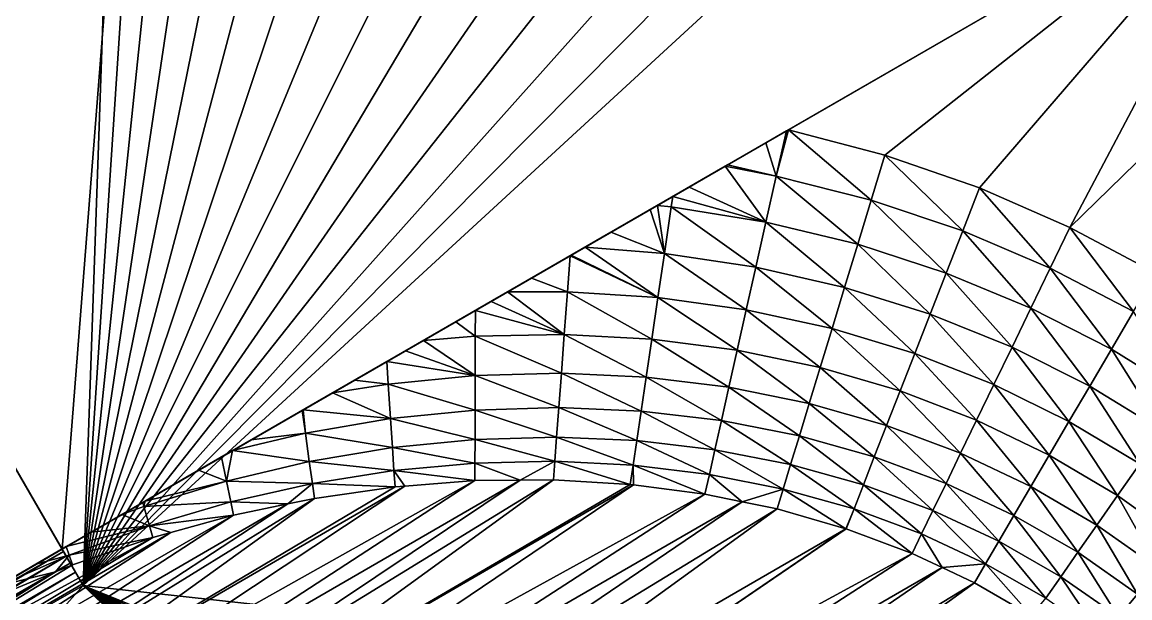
# Model space of a CAD drawing. Header units: metres. Extents: x -44.6 to 35.4, y -44.1 to 26.9.
# Drawn here: x -17.64 to -9.36, y -30.71 to -26.41 of the extents above; entities that cross this region are included whole.
import ezdxf

# ---------------------------------------------------------------- set-up
doc = ezdxf.new("R2010")
doc.units = ezdxf.units.M

msp = doc.modelspace()

# ---------------------------------------------------------------- linework, layer by layer
for points in [[(-32.494915, -4.090965, 91.214554), (-17.179567, -30.617912, 91.214554), (-17.237789, -30.517071, 92.023247)], [(-32.436691, -4.191808, 92.023247), (-32.494915, -4.090965, 91.214554), (-17.237789, -30.517071, 92.023247)], [(-17.179567, -30.617912, 91.214554), (-32.494915, -4.090965, 91.214554), (-16.529085, -11.959314, 91.214554)], [(-32.436691, -4.191808, 92.023247), (-17.237789, -30.517071, 92.023247), (-17.276957, -30.449232, 92.722313)], [(-32.397526, -4.259646, 92.722321), (-32.436691, -4.191808, 92.023247), (-17.276957, -30.449232, 92.722313)], [(-32.337242, -4.364059, 93.214554), (-32.397526, -4.259646, 92.722321), (-17.276957, -30.449232, 92.722313)], [(-15.902775, -12.029388, 93.214554), (-32.337242, -4.364059, 93.214554), (-17.337238, -30.344818, 93.214554)], [(-17.276957, -30.449232, 92.722313), (-17.337238, -30.344818, 93.214554), (-32.337242, -4.364059, 93.214554)], [(-16.529085, -11.959314, 91.214554), (-16.010849, -12.856924, 91.214554), (-17.179567, -30.617912, 91.214554)], [(-17.337238, -30.344818, 93.214554), (-8.330575, -25.144817, 93.214554), (-15.902775, -12.029388, 93.214554)], [(-17.179567, -30.617912, 91.214554), (-16.010849, -12.856924, 91.214554), (-15.425277, -13.712131, 91.214554)], [(-15.425277, -13.712131, 91.214554), (-14.77582, -14.519892, 91.214554), (-17.179567, -30.617912, 91.214554)], [(-17.179567, -30.617912, 91.214554), (-14.77582, -14.519892, 91.214554), (-14.066307, -15.275446, 91.214554)], [(-14.066307, -15.275446, 91.214554), (-13.30092, -15.97434, 91.214554), (-17.179567, -30.617912, 91.214554)], [(-13.30092, -15.97434, 91.214554), (-12.484169, -16.612455, 91.214554), (-17.179567, -30.617912, 91.214554)], [(-17.179567, -30.617912, 91.214554), (-12.484169, -16.612455, 91.214554), (-11.620871, -17.186029, 91.214554)], [(-11.620871, -17.186029, 91.214554), (-10.716112, -17.691683, 91.214554), (-17.179567, -30.617912, 91.214554)], [(-17.179567, -30.617912, 91.214554), (-10.716112, -17.691683, 91.214554), (-9.775228, -18.126432, 91.214554)], [(-9.775228, -18.126432, 91.214554), (-8.803761, -18.487717, 91.214554), (-17.179567, -30.617912, 91.214554)], [(-17.179567, -30.617912, 91.214554), (-8.803761, -18.487717, 91.214554), (-7.807442, -18.773407, 91.214554)], [(-7.807442, -18.773407, 91.214554), (-6.792141, -18.981817, 91.214554), (-17.179567, -30.617912, 91.214554)], [(-17.179567, -30.617912, 91.214554), (-6.792141, -18.981817, 91.214554), (-5.763843, -19.111721, 91.214554)], [(-17.179567, -30.617912, 91.214554), (-5.763843, -19.111721, 91.214554), (-4.72861, -19.162354, 91.214554)], [(-4.72861, -19.162354, 91.214554), (10.037395, -33.610336, 91.214554), (-17.179567, -30.617912, 91.214554)], [(-12.077739, -27.308245, 95.217422), (-8.330575, -25.144817, 93.214554), (-17.337238, -30.344818, 93.214554)], [(-8.330575, -25.144817, 93.214554), (-12.077739, -27.308245, 95.217422), (-11.925314, -27.220242, 95.214828)], [(-11.925314, -27.220242, 95.214828), (-11.909036, -27.210844, 95.214554), (-8.330575, -25.144817, 93.214554)], [(-11.909036, -27.210844, 95.214554), (-8.330575, -25.144817, 95.214554), (-8.330575, -25.144817, 93.214554)], [(-8.330575, -25.144817, 95.214554), (-11.909036, -27.210844, 95.214554), (-11.189049, -27.40132, 95.214554)], [(-11.189049, -27.40132, 95.214554), (-10.482542, -27.646467, 95.214554), (-8.330575, -25.144817, 95.214554)], [(-10.482542, -27.646467, 95.214554), (-9.806681, -27.941326, 95.214554), (-8.330575, -25.144817, 95.214554)], [(-7.830575, -26.010843, 95.214554), (-8.330575, -25.144817, 95.214554), (-9.806681, -27.941326, 95.214554)], [(-9.806681, -27.941326, 95.214554), (-9.16471, -28.283821, 95.214554), (-7.830575, -26.010843, 95.214554)], [(-12.001069, -27.557659, 95.236061), (-11.925314, -27.220242, 95.214828), (-12.077739, -27.308245, 95.217422)], [(-11.909036, -27.210844, 95.214554), (-12.001069, -27.557659, 95.236061), (-11.291279, -27.73675, 95.235123)], [(-11.909036, -27.210844, 95.214554), (-11.925314, -27.220242, 95.214828), (-12.001069, -27.557659, 95.236061)], [(-11.291279, -27.73675, 95.235123), (-11.189049, -27.40132, 95.214554), (-11.909036, -27.210844, 95.214554)], [(-17.337238, -30.344818, 93.214554), (-12.364112, -27.473581, 95.234917), (-12.077739, -27.308245, 95.217422)], [(-12.001069, -27.557659, 95.236061), (-12.077739, -27.308245, 95.217422), (-12.364112, -27.473581, 95.234917)], [(-12.383194, -27.4846, 95.237083), (-12.364112, -27.473581, 95.234917), (-17.337238, -30.344818, 93.214554)], [(-12.364112, -27.473581, 95.234917), (-12.383194, -27.4846, 95.237083), (-12.001069, -27.557659, 95.236061)], [(-11.189049, -27.40132, 95.214554), (-11.291279, -27.73675, 95.235123), (-10.607542, -27.966322, 95.234276)], [(-10.607542, -27.966322, 95.234276), (-10.482542, -27.646467, 95.214554), (-11.189049, -27.40132, 95.214554)], [(-17.337238, -30.344818, 93.214554), (-12.652791, -27.640251, 95.267685), (-12.383194, -27.4846, 95.237083)], [(-12.383194, -27.4846, 95.237083), (-12.652791, -27.640251, 95.267685), (-12.078352, -27.902521, 95.300262)], [(-12.078352, -27.902521, 95.300262), (-12.001069, -27.557659, 95.236061), (-12.383194, -27.4846, 95.237083)], [(-12.001069, -27.557659, 95.236061), (-12.078352, -27.902521, 95.300262), (-11.392107, -28.067581, 95.296532)], [(-11.392107, -28.067581, 95.296532), (-11.291279, -27.73675, 95.235123), (-12.001069, -27.557659, 95.236061)], [(-12.773147, -27.709738, 95.287292), (-12.652791, -27.640251, 95.267685), (-17.337238, -30.344818, 93.214554)], [(-12.078352, -27.902521, 95.300262), (-12.652791, -27.640251, 95.267685), (-12.773147, -27.709738, 95.287292)], [(-17.337238, -30.344818, 93.214554), (-12.889185, -27.776733, 95.306198), (-12.773147, -27.709738, 95.287292)], [(-12.889185, -27.776733, 95.306198), (-12.785848, -27.788292, 95.304367), (-12.773147, -27.709738, 95.287292)], [(-12.773147, -27.709738, 95.287292), (-12.785848, -27.788292, 95.304367), (-12.078352, -27.902521, 95.300262)], [(-10.482542, -27.646467, 95.214554), (-10.607542, -27.966322, 95.234276), (-9.953384, -28.244556, 95.233528)], [(-9.953384, -28.244556, 95.233528), (-9.806681, -27.941326, 95.214554), (-10.482542, -27.646467, 95.214554)], [(-17.337238, -30.344818, 93.214554), (-12.943776, -27.808252, 95.315094), (-12.889185, -27.776733, 95.306198)], [(-13.237079, -27.977591, 95.376587), (-12.943776, -27.808252, 95.315094), (-17.337238, -30.344818, 93.214554)], [(-12.943776, -27.808252, 95.315094), (-13.237079, -27.977591, 95.376587), (-12.836991, -28.13512, 95.415367)], [(-12.889185, -27.776733, 95.306198), (-12.943776, -27.808252, 95.315094), (-12.836991, -28.13512, 95.415367)], [(-12.836991, -28.13512, 95.415367), (-12.785848, -27.788292, 95.304367), (-12.889185, -27.776733, 95.306198)], [(-12.785848, -27.788292, 95.304367), (-12.836991, -28.13512, 95.415367), (-12.153402, -28.237423, 95.40625)], [(-12.153402, -28.237423, 95.40625), (-12.078352, -27.902521, 95.300262), (-12.785848, -27.788292, 95.304367)], [(-11.291279, -27.73675, 95.235123), (-11.392107, -28.067581, 95.296532), (-10.730898, -28.281971, 95.293175)], [(-10.730898, -28.281971, 95.293175), (-10.607542, -27.966322, 95.234276), (-11.291279, -27.73675, 95.235123)], [(-12.078352, -27.902521, 95.300262), (-12.153402, -28.237423, 95.40625), (-11.490151, -28.389277, 95.397949)], [(-11.490151, -28.389277, 95.397949), (-11.392107, -28.067581, 95.296532), (-12.078352, -27.902521, 95.300262)], [(-10.607542, -27.966322, 95.234276), (-10.730898, -28.281971, 95.293175), (-10.098232, -28.543949, 95.290199)], [(-10.098232, -28.543949, 95.290199), (-9.953384, -28.244556, 95.233528), (-10.607542, -27.966322, 95.234276)], [(-9.806681, -27.941326, 95.214554), (-9.953384, -28.244556, 95.233528), (-9.332045, -28.569445, 95.232872)], [(-9.332045, -28.569445, 95.232872), (-9.16471, -28.283821, 95.214554), (-9.806681, -27.941326, 95.214554)], [(-13.429817, -28.088867, 95.425507), (-13.237079, -27.977591, 95.376587), (-17.337238, -30.344818, 93.214554)], [(-13.237079, -27.977591, 95.376587), (-13.429817, -28.088867, 95.425507), (-12.836991, -28.13512, 95.415367)], [(-17.337238, -30.344818, 93.214554), (-13.53272, -28.148279, 95.451622), (-13.429817, -28.088867, 95.425507)], [(-13.429817, -28.088867, 95.425507), (-13.53272, -28.148279, 95.451622), (-12.88577, -28.465908, 95.568428)], [(-12.88577, -28.465908, 95.568428), (-12.836991, -28.13512, 95.415367), (-13.429817, -28.088867, 95.425507)], [(-12.836991, -28.13512, 95.415367), (-12.88577, -28.465908, 95.568428), (-12.225145, -28.557564, 95.55249)], [(-12.225145, -28.557564, 95.55249), (-12.153402, -28.237423, 95.40625), (-12.836991, -28.13512, 95.415367)], [(-11.392107, -28.067581, 95.296532), (-11.490151, -28.389277, 95.397949), (-10.850988, -28.589266, 95.39048)], [(-10.850988, -28.589266, 95.39048), (-10.730898, -28.281971, 95.293175), (-11.392107, -28.067581, 95.296532)], [(-13.541942, -28.153603, 95.454346), (-13.53272, -28.148279, 95.451622), (-17.337238, -30.344818, 93.214554)], [(-17.337238, -30.344818, 93.214554), (-13.830734, -28.320337, 95.539719), (-13.541942, -28.153603, 95.454346)], [(-13.561991, -28.423508, 95.585762), (-13.541942, -28.153603, 95.454346), (-13.830734, -28.320337, 95.539719)], [(-13.541942, -28.153603, 95.454346), (-13.561991, -28.423508, 95.585762), (-12.88577, -28.465908, 95.568428)], [(-12.88577, -28.465908, 95.568428), (-13.53272, -28.148279, 95.451622), (-13.541942, -28.153603, 95.454346)], [(-12.153402, -28.237423, 95.40625), (-12.225145, -28.557564, 95.55249), (-11.584068, -28.69743, 95.537979)], [(-11.584068, -28.69743, 95.537979), (-11.490151, -28.389277, 95.397949), (-12.153402, -28.237423, 95.40625)], [(-10.730898, -28.281971, 95.293175), (-10.850988, -28.589266, 95.39048), (-10.239392, -28.835722, 95.383865)], [(-10.239392, -28.835722, 95.383865), (-10.098232, -28.543949, 95.290199), (-10.730898, -28.281971, 95.293175)], [(-9.953384, -28.244556, 95.233528), (-10.098232, -28.543949, 95.290199), (-9.497335, -28.851582, 95.287605)], [(-9.497335, -28.851582, 95.287605), (-9.332045, -28.569445, 95.232872), (-9.953384, -28.244556, 95.233528)], [(-14.009502, -28.42355, 95.599632), (-13.830734, -28.320337, 95.539719), (-17.337238, -30.344818, 93.214554)], [(-13.830734, -28.320337, 95.539719), (-14.009502, -28.42355, 95.599632), (-13.561991, -28.423508, 95.585762)], [(-17.337238, -30.344818, 93.214554), (-14.13117, -28.493793, 95.640411), (-14.009502, -28.42355, 95.599632)], [(-14.009502, -28.42355, 95.599632), (-14.13117, -28.493793, 95.640411), (-13.585395, -28.740776, 95.787697)], [(-13.585395, -28.740776, 95.787697), (-13.561991, -28.423508, 95.585762), (-14.009502, -28.42355, 95.599632)], [(-13.561991, -28.423508, 95.585762), (-13.585395, -28.740776, 95.787697), (-12.93145, -28.775684, 95.761246)], [(-12.93145, -28.775684, 95.761246), (-12.88577, -28.465908, 95.568428), (-13.561991, -28.423508, 95.585762)], [(-12.88577, -28.465908, 95.568428), (-12.93145, -28.775684, 95.761246), (-12.292552, -28.858355, 95.7369)], [(-12.292552, -28.858355, 95.7369), (-12.225145, -28.557564, 95.55249), (-12.88577, -28.465908, 95.568428)], [(-11.490151, -28.389277, 95.397949), (-11.584068, -28.69743, 95.537979), (-10.966236, -28.884165, 95.524918)], [(-10.966236, -28.884165, 95.524918), (-10.850988, -28.589266, 95.39048), (-11.490151, -28.389277, 95.397949)], [(-14.249077, -28.561869, 95.684044), (-14.13117, -28.493793, 95.640411), (-17.337238, -30.344818, 93.214554)], [(-13.585395, -28.740776, 95.787697), (-14.13117, -28.493793, 95.640411), (-14.249077, -28.561869, 95.684044)], [(-10.098232, -28.543949, 95.290199), (-10.239392, -28.835722, 95.383865), (-9.658564, -29.126783, 95.37809)], [(-9.658564, -29.126783, 95.37809), (-9.497335, -28.851582, 95.287605), (-10.098232, -28.543949, 95.290199)], [(-17.337238, -30.344818, 93.214554), (-14.394413, -28.645777, 95.737823), (-14.249077, -28.561869, 95.684044)], [(-14.2503, -28.75428, 95.816177), (-14.249077, -28.561869, 95.684044), (-14.394413, -28.645777, 95.737823)], [(-14.249077, -28.561869, 95.684044), (-14.2503, -28.75428, 95.816177), (-13.585395, -28.740776, 95.787697)], [(-12.225145, -28.557564, 95.55249), (-12.292552, -28.858355, 95.7369), (-11.672569, -28.987812, 95.714706)], [(-11.672569, -28.987812, 95.714706), (-11.584068, -28.69743, 95.537979), (-12.225145, -28.557564, 95.55249)], [(-10.850988, -28.589266, 95.39048), (-10.966236, -28.884165, 95.524918), (-10.37508, -29.116182, 95.513329)], [(-10.37508, -29.116182, 95.513329), (-10.239392, -28.835722, 95.383865), (-10.850988, -28.589266, 95.39048)], [(-9.332045, -28.569445, 95.232872), (-9.497335, -28.851582, 95.287605), (-8.931159, -29.202768, 95.2854)], [(-14.635736, -28.785107, 95.836044), (-14.394413, -28.645777, 95.737823), (-17.337238, -30.344818, 93.214554)], [(-14.394413, -28.645777, 95.737823), (-14.635736, -28.785107, 95.836044), (-14.2503, -28.75428, 95.816177)], [(-11.584068, -28.69743, 95.537979), (-11.672569, -28.987812, 95.714706), (-11.075124, -29.162792, 95.69471)], [(-11.075124, -29.162792, 95.69471), (-10.966236, -28.884165, 95.524918), (-11.584068, -28.69743, 95.537979)], [(-17.337238, -30.344818, 93.214554), (-14.771769, -28.863644, 95.891411), (-14.635736, -28.785107, 95.836044)], [(-14.635736, -28.785107, 95.836044), (-14.771769, -28.863644, 95.891411), (-14.250908, -29.047583, 96.067696)], [(-14.250908, -29.047583, 96.067696), (-14.2503, -28.75428, 95.816177), (-14.635736, -28.785107, 95.836044)], [(-14.2503, -28.75428, 95.816177), (-14.250908, -29.047583, 96.067696), (-13.606753, -29.030296, 96.027916)], [(-13.606753, -29.030296, 96.027916), (-13.585395, -28.740776, 95.787697), (-14.2503, -28.75428, 95.816177)], [(-13.585395, -28.740776, 95.787697), (-13.606753, -29.030296, 96.027916), (-12.973346, -29.059795, 95.990929)], [(-12.973346, -29.059795, 95.990929), (-12.93145, -28.775684, 95.761246), (-13.585395, -28.740776, 95.787697)], [(-12.93145, -28.775684, 95.761246), (-12.973346, -29.059795, 95.990929), (-12.354655, -29.135483, 95.956825)], [(-12.354655, -29.135483, 95.956825), (-12.292552, -28.858355, 95.7369), (-12.93145, -28.775684, 95.761246)], [(-14.911645, -28.944401, 95.953972), (-14.771769, -28.863644, 95.891411), (-17.337238, -30.344818, 93.214554)], [(-14.250908, -29.047583, 96.067696), (-14.771769, -28.863644, 95.891411), (-14.911645, -28.944401, 95.953972)], [(-12.292552, -28.858355, 95.7369), (-12.354655, -29.135483, 95.956825), (-11.754441, -29.256445, 95.925705)], [(-11.754441, -29.256445, 95.925705), (-11.672569, -28.987812, 95.714706), (-12.292552, -28.858355, 95.7369)], [(-10.966236, -28.884165, 95.524918), (-11.075124, -29.162792, 95.69471), (-10.503578, -29.381783, 95.676956)], [(-10.503578, -29.381783, 95.676956), (-10.37508, -29.116182, 95.513329), (-10.966236, -28.884165, 95.524918)], [(-10.239392, -28.835722, 95.383865), (-10.37508, -29.116182, 95.513329), (-9.81376, -29.391689, 95.503212)], [(-9.81376, -29.391689, 95.503212), (-9.658564, -29.126783, 95.37809), (-10.239392, -28.835722, 95.383865)], [(-9.497335, -28.851582, 95.287605), (-9.658564, -29.126783, 95.37809), (-9.111432, -29.460417, 95.373169)], [(-9.111432, -29.460417, 95.373169), (-8.931159, -29.202768, 95.2854), (-9.497335, -28.851582, 95.287605)], [(-17.337238, -30.344818, 93.214554), (-17.337238, -30.34482, 95.214554), (-14.911645, -28.944401, 95.953972)], [(-15.152129, -29.083244, 96.061523), (-14.911645, -28.944401, 95.953972), (-17.337238, -30.34482, 95.214554)], [(-14.90166, -29.111897, 96.110123), (-14.911645, -28.944401, 95.953972), (-15.152129, -29.083244, 96.061523)], [(-14.911645, -28.944401, 95.953972), (-14.90166, -29.111897, 96.110123), (-14.250908, -29.047583, 96.067696)], [(-14.251444, -29.306126, 96.354813), (-14.250908, -29.047583, 96.067696), (-14.90166, -29.111897, 96.110123)], [(-14.250908, -29.047583, 96.067696), (-14.251444, -29.306126, 96.354813), (-13.625727, -29.287502, 96.302635)], [(-13.625727, -29.287502, 96.302635), (-13.606753, -29.030296, 96.027916), (-14.250908, -29.047583, 96.067696)], [(-13.606753, -29.030296, 96.027916), (-13.625727, -29.287502, 96.302635), (-13.010827, -29.313972, 96.254021)], [(-13.010827, -29.313972, 96.254021), (-12.973346, -29.059795, 95.990929), (-13.606753, -29.030296, 96.027916)], [(-11.672569, -28.987812, 95.714706), (-11.754441, -29.256445, 95.925705), (-11.176221, -29.421486, 95.897636)], [(-11.176221, -29.421486, 95.897636), (-11.075124, -29.162792, 95.69471), (-11.672569, -28.987812, 95.714706)], [(-15.316245, -29.177998, 96.140961), (-15.152129, -29.083244, 96.061523), (-17.337238, -30.34482, 95.214554)], [(-15.152129, -29.083244, 96.061523), (-15.316245, -29.177998, 96.140961), (-14.90166, -29.111897, 96.110123)], [(-14.883978, -29.37007, 96.410362), (-14.90166, -29.111897, 96.110123), (-15.316245, -29.177998, 96.140961)], [(-14.90166, -29.111897, 96.110123), (-14.883978, -29.37007, 96.410362), (-14.251444, -29.306126, 96.354813)], [(-12.973346, -29.059795, 95.990929), (-13.010827, -29.313972, 96.254021), (-12.410566, -29.384975, 96.209122)], [(-12.410566, -29.384975, 96.209122), (-12.354655, -29.135483, 95.956825), (-12.973346, -29.059795, 95.990929)], [(-10.37508, -29.116182, 95.513329), (-10.503578, -29.381783, 95.676956), (-9.96103, -29.643064, 95.661453)], [(-9.96103, -29.643064, 95.661453), (-9.81376, -29.391689, 95.503212), (-10.37508, -29.116182, 95.513329)], [(-9.658564, -29.126783, 95.37809), (-9.81376, -29.391689, 95.503212), (-9.28517, -29.708725, 95.494591)], [(-9.28517, -29.708725, 95.494591), (-9.111432, -29.460417, 95.373169), (-9.658564, -29.126783, 95.37809)], [(-17.337238, -30.34482, 95.214554), (-15.536061, -29.304909, 96.247345), (-15.316245, -29.177998, 96.140961)], [(-14.883978, -29.37007, 96.410362), (-15.316245, -29.177998, 96.140961), (-15.536061, -29.304909, 96.247345)], [(-12.354655, -29.135483, 95.956825), (-12.410566, -29.384975, 96.209122), (-11.828562, -29.499645, 96.168083)], [(-11.828562, -29.499645, 96.168083), (-11.754441, -29.256445, 95.925705), (-12.354655, -29.135483, 95.956825)], [(-11.075124, -29.162792, 95.69471), (-11.176221, -29.421486, 95.897636), (-10.623263, -29.629166, 95.872673)], [(-10.623263, -29.629166, 95.872673), (-10.503578, -29.381783, 95.676956), (-11.075124, -29.162792, 95.69471)], [(-13.642017, -29.508335, 96.607521), (-13.625727, -29.287502, 96.302635), (-14.251444, -29.306126, 96.354813)], [(-13.625727, -29.287502, 96.302635), (-13.642017, -29.508335, 96.607521), (-13.04333, -29.534395, 96.546562)], [(-13.04333, -29.534395, 96.546562), (-13.010827, -29.313972, 96.254021), (-13.625727, -29.287502, 96.302635)], [(-11.754441, -29.256445, 95.925705), (-11.828562, -29.499645, 96.168083), (-11.268199, -29.656843, 96.13102)], [(-11.268199, -29.656843, 96.13102), (-11.176221, -29.421486, 95.897636), (-11.754441, -29.256445, 95.925705)], [(-15.542735, -29.308762, 96.250801), (-15.536061, -29.304909, 96.247345), (-17.337238, -30.34482, 95.214554)], [(-17.337238, -30.34482, 95.214554), (-15.92417, -29.528984, 96.44809), (-15.542735, -29.308762, 96.250801)], [(-15.519194, -29.479198, 96.469063), (-15.542735, -29.308762, 96.250801), (-15.92417, -29.528984, 96.44809)], [(-15.536061, -29.304909, 96.247345), (-15.542735, -29.308762, 96.250801), (-15.519194, -29.479198, 96.469063)], [(-15.536061, -29.304909, 96.247345), (-15.519194, -29.479198, 96.469063), (-14.883978, -29.37007, 96.410362)], [(-14.869155, -29.5865, 96.742104), (-14.883978, -29.37007, 96.410362), (-15.519194, -29.479198, 96.469063)], [(-14.251898, -29.525623, 96.672783), (-14.251444, -29.306126, 96.354813), (-14.883978, -29.37007, 96.410362)], [(-14.883978, -29.37007, 96.410362), (-14.869155, -29.5865, 96.742104), (-14.251898, -29.525623, 96.672783)], [(-14.251444, -29.306126, 96.354813), (-14.251898, -29.525623, 96.672783), (-13.642017, -29.508335, 96.607521)], [(-13.010827, -29.313972, 96.254021), (-13.04333, -29.534395, 96.546562), (-12.459482, -29.603256, 96.490166)], [(-12.459482, -29.603256, 96.490166), (-12.410566, -29.384975, 96.209122), (-13.010827, -29.313972, 96.254021)], [(-10.503578, -29.381783, 95.676956), (-10.623263, -29.629166, 95.872673), (-10.098575, -29.877842, 95.850868)], [(-10.098575, -29.877842, 95.850868), (-9.96103, -29.643064, 95.661453), (-10.503578, -29.381783, 95.676956)], [(-12.410566, -29.384975, 96.209122), (-12.459482, -29.603256, 96.490166), (-11.893915, -29.714077, 96.438515)], [(-11.893915, -29.714077, 96.438515), (-11.828562, -29.499645, 96.168083), (-12.410566, -29.384975, 96.209122)], [(-11.176221, -29.421486, 95.897636), (-11.268199, -29.656843, 96.13102), (-10.732619, -29.8552, 96.098015)], [(-10.732619, -29.8552, 96.098015), (-10.623263, -29.629166, 95.872673), (-11.176221, -29.421486, 95.897636)], [(-9.81376, -29.391689, 95.503212), (-9.96103, -29.643064, 95.661453), (-9.450314, -29.944754, 95.648224)], [(-9.450314, -29.944754, 95.648224), (-9.28517, -29.708725, 95.494591), (-9.81376, -29.391689, 95.503212)], [(-16.06288, -29.609068, 96.523949), (-15.92417, -29.528984, 96.44809), (-17.337238, -30.34482, 95.214554)], [(-15.489832, -29.690863, 96.815163), (-15.519194, -29.479198, 96.469063), (-16.06288, -29.609068, 96.523949)], [(-15.92417, -29.528984, 96.44809), (-16.06288, -29.609068, 96.523949), (-15.519194, -29.479198, 96.469063)], [(-15.519194, -29.479198, 96.469063), (-15.489832, -29.690863, 96.815163), (-14.869155, -29.5865, 96.742104)], [(-14.252264, -29.702435, 97.016335), (-14.251898, -29.525623, 96.672783), (-14.869155, -29.5865, 96.742104)], [(-14.251898, -29.525623, 96.672783), (-14.252264, -29.702435, 97.016335), (-13.655368, -29.68931, 96.937752)], [(-13.655368, -29.68931, 96.937752), (-13.642017, -29.508335, 96.607521), (-14.251898, -29.525623, 96.672783)], [(-13.642017, -29.508335, 96.607521), (-13.655368, -29.68931, 96.937752), (-13.070369, -29.717752, 96.864174)], [(-13.070369, -29.717752, 96.864174), (-13.04333, -29.534395, 96.546562), (-13.642017, -29.508335, 96.607521)], [(-13.04333, -29.534395, 96.546562), (-13.070369, -29.717752, 96.864174), (-12.500702, -29.787193, 96.795929)], [(-12.500702, -29.787193, 96.795929), (-12.459482, -29.603256, 96.490166), (-13.04333, -29.534395, 96.546562)], [(-11.828562, -29.499645, 96.168083), (-11.893915, -29.714077, 96.438515), (-11.349849, -29.865772, 96.391792)], [(-11.349849, -29.865772, 96.391792), (-11.268199, -29.656843, 96.13102), (-11.828562, -29.499645, 96.168083)], [(-17.337238, -30.34482, 95.214554), (-16.146431, -29.657305, 96.569641), (-16.06288, -29.609068, 96.523949)], [(-16.06288, -29.609068, 96.523949), (-16.146431, -29.657305, 96.569641), (-16.109879, -29.838257, 96.891624)], [(-16.06288, -29.609068, 96.523949), (-16.109879, -29.838257, 96.891624), (-15.489832, -29.690863, 96.815163)], [(-14.85745, -29.757408, 97.099548), (-14.869155, -29.5865, 96.742104), (-15.489832, -29.690863, 96.815163)], [(-14.869155, -29.5865, 96.742104), (-14.85745, -29.757408, 97.099548), (-14.252264, -29.702435, 97.016335)], [(-12.459482, -29.603256, 96.490166), (-12.500702, -29.787193, 96.795929), (-11.949605, -29.896803, 96.733299)], [(-11.949605, -29.896803, 96.733299), (-11.893915, -29.714077, 96.438515), (-12.459482, -29.603256, 96.490166)], [(-10.623263, -29.629166, 95.872673), (-10.732619, -29.8552, 96.098015), (-10.224713, -30.093149, 96.06916)], [(-10.224713, -30.093149, 96.06916), (-10.098575, -29.877842, 95.850868), (-10.623263, -29.629166, 95.872673)], [(-17.337238, -30.34482, 95.214554), (-16.317108, -29.755846, 96.662979), (-16.146431, -29.657305, 96.569641)], [(-16.109879, -29.838257, 96.891624), (-16.146431, -29.657305, 96.569641), (-16.317108, -29.755846, 96.662979)], [(-15.467174, -29.854206, 97.186981), (-15.489832, -29.690863, 96.815163), (-16.109879, -29.838257, 96.891624)], [(-15.489832, -29.690863, 96.815163), (-15.467174, -29.854206, 97.186981), (-14.85745, -29.757408, 97.099548)], [(-14.252536, -29.833624, 97.379753), (-14.252264, -29.702435, 97.016335), (-14.85745, -29.757408, 97.099548)], [(-14.252264, -29.702435, 97.016335), (-14.252536, -29.833624, 97.379753), (-13.913405, -29.83013, 97.326813)], [(-13.655368, -29.68931, 96.937752), (-14.252264, -29.702435, 97.016335), (-13.913405, -29.83013, 97.326813)], [(-13.913405, -29.83013, 97.326813), (-13.665567, -29.827574, 97.288132), (-13.655368, -29.68931, 96.937752)], [(-13.655368, -29.68931, 96.937752), (-13.665567, -29.827574, 97.288132), (-13.091535, -29.86129, 97.202072)], [(-13.091535, -29.86129, 97.202072), (-13.070369, -29.717752, 96.864174), (-13.655368, -29.68931, 96.937752)], [(-11.268199, -29.656843, 96.13102), (-11.349849, -29.865772, 96.391792), (-10.830265, -30.05703, 96.350128)], [(-10.830265, -30.05703, 96.350128), (-10.732619, -29.8552, 96.098015), (-11.268199, -29.656843, 96.13102)], [(-9.96103, -29.643064, 95.661453), (-10.098575, -29.877842, 95.850868), (-9.60491, -30.165705, 95.832253)], [(-9.60491, -30.165705, 95.832253), (-9.450314, -29.944754, 95.648224), (-9.96103, -29.643064, 95.661453)], [(-9.28517, -29.708725, 95.494591), (-9.450314, -29.944754, 95.648224), (-8.974017, -30.284828, 95.637291)], [(-16.715584, -29.985907, 96.891258), (-16.317108, -29.755846, 96.662979), (-17.337238, -30.34482, 95.214554)], [(-16.109879, -29.838257, 96.891624), (-16.317108, -29.755846, 96.662979), (-16.715584, -29.985907, 96.891258)], [(-14.849066, -29.87981, 97.476456), (-14.85745, -29.757408, 97.099548), (-15.467174, -29.854206, 97.186981)], [(-14.85745, -29.757408, 97.099548), (-14.777129, -29.874241, 97.46479), (-14.252536, -29.833624, 97.379753)], [(-14.85745, -29.757408, 97.099548), (-14.849066, -29.87981, 97.476456), (-14.777129, -29.874241, 97.46479)], [(-13.070369, -29.717752, 96.864174), (-13.091535, -29.86129, 97.202072), (-13.068358, -29.864317, 97.198753)], [(-13.070369, -29.717752, 96.864174), (-13.068358, -29.864317, 97.198753), (-12.533635, -29.934153, 97.122032)], [(-12.533635, -29.934153, 97.122032), (-12.500702, -29.787193, 96.795929), (-13.070369, -29.717752, 96.864174)], [(-12.500702, -29.787193, 96.795929), (-12.533635, -29.934153, 97.122032), (-12.256726, -29.991287, 97.084183)], [(-11.949605, -29.896803, 96.733299), (-12.500702, -29.787193, 96.795929), (-12.256726, -29.991287, 97.084183)], [(-11.893915, -29.714077, 96.438515), (-11.949605, -29.896803, 96.733299), (-11.420095, -30.045523, 96.676529)], [(-11.420095, -30.045523, 96.676529), (-11.349849, -29.865772, 96.391792), (-11.893915, -29.714077, 96.438515)], [(-14.777129, -29.874241, 97.46479), (-17.58144, -31.501232, 103.072472), (-17.259348, -31.522005, 103.227516)], [(-17.58144, -31.501232, 103.072472), (-14.777129, -29.874241, 97.46479), (-14.849066, -29.87981, 97.476456)], [(-17.259348, -31.522005, 103.227516), (-14.252536, -29.833624, 97.379753), (-14.777129, -29.874241, 97.46479)], [(-14.252536, -29.833624, 97.379753), (-17.259348, -31.522005, 103.227516), (-16.936928, -31.580723, 103.37178)], [(-13.913405, -29.83013, 97.326813), (-16.936928, -31.580723, 103.37178), (-16.614506, -31.639441, 103.516037)], [(-16.936928, -31.580723, 103.37178), (-13.913405, -29.83013, 97.326813), (-14.252536, -29.833624, 97.379753)], [(-16.715584, -29.985907, 96.891258), (-16.725193, -30.027863, 96.97113), (-16.109879, -29.838257, 96.891624)], [(-16.077583, -29.992483, 97.278198), (-16.109879, -29.838257, 96.891624), (-16.725193, -30.027863, 96.97113)], [(-16.614506, -31.639441, 103.516037), (-13.665567, -29.827574, 97.288132), (-13.913405, -29.83013, 97.326813)], [(-13.665567, -29.827574, 97.288132), (-16.614506, -31.639441, 103.516037), (-16.295668, -31.735392, 103.647758)], [(-16.295668, -31.735392, 103.647758), (-13.091535, -29.86129, 97.202072), (-13.665567, -29.827574, 97.288132)], [(-16.295668, -31.735392, 103.647758), (-13.068358, -29.864317, 97.198753), (-13.091535, -29.86129, 97.202072)], [(-13.068358, -29.864317, 97.198753), (-16.295668, -31.735392, 103.647758), (-15.97683, -31.831343, 103.77948)], [(-16.109879, -29.838257, 96.891624), (-16.077583, -29.992483, 97.278198), (-15.467174, -29.854206, 97.186981)], [(-15.651112, -30.007929, 97.612389), (-15.467174, -29.854206, 97.186981), (-16.077583, -29.992483, 97.278198)], [(-15.97683, -31.831343, 103.77948), (-12.533635, -29.934153, 97.122032), (-13.068358, -29.864317, 97.198753)], [(-15.651112, -30.007929, 97.612389), (-15.451633, -29.966228, 97.577698), (-15.467174, -29.854206, 97.186981)], [(-15.467174, -29.854206, 97.186981), (-15.451633, -29.966228, 97.577698), (-14.849066, -29.87981, 97.476456)], [(-11.349849, -29.865772, 96.391792), (-11.420095, -30.045523, 96.676529), (-10.914965, -30.2321, 96.625824)], [(-10.914965, -30.2321, 96.625824), (-10.830265, -30.05703, 96.350128), (-11.349849, -29.865772, 96.391792)], [(-10.732619, -29.8552, 96.098015), (-10.830265, -30.05703, 96.350128), (-10.337907, -30.28636, 96.313644)], [(-10.337907, -30.28636, 96.313644), (-10.224713, -30.093149, 96.06916), (-10.732619, -29.8552, 96.098015)], [(-10.098575, -29.877842, 95.850868), (-10.224713, -30.093149, 96.06916), (-9.747127, -30.368965, 96.044495)], [(-9.747127, -30.368965, 96.044495), (-9.60491, -30.165705, 95.832253), (-10.098575, -29.877842, 95.850868)], [(-17.58144, -31.501232, 103.072472), (-14.849066, -29.87981, 97.476456), (-15.451633, -29.966228, 97.577698)], [(-12.533635, -29.934153, 97.122032), (-15.97683, -31.831343, 103.77948), (-15.665445, -31.96336, 103.897064)], [(-15.665445, -31.96336, 103.897064), (-12.256726, -29.991287, 97.084183), (-12.533635, -29.934153, 97.122032)], [(-12.256726, -29.991287, 97.084183), (-11.994867, -30.045315, 97.048386), (-11.949605, -29.896803, 96.733299)], [(-11.949605, -29.896803, 96.733299), (-11.994867, -30.045315, 97.048386), (-11.481293, -30.192793, 96.981911)], [(-11.481293, -30.192793, 96.981911), (-11.420095, -30.045523, 96.676529), (-11.949605, -29.896803, 96.733299)], [(-9.450314, -29.944754, 95.648224), (-9.60491, -30.165705, 95.832253), (-9.144783, -30.49082, 95.816849)], [(-9.144783, -30.49082, 95.816849), (-8.974017, -30.284828, 95.637291), (-9.450314, -29.944754, 95.648224)], [(-15.651112, -30.007929, 97.612389), (-18.221382, -31.497885, 102.753464), (-17.90353, -31.480461, 102.917419)], [(-18.221382, -31.497885, 102.753464), (-15.651112, -30.007929, 97.612389), (-16.056599, -30.092695, 97.682899)], [(-17.90353, -31.480461, 102.917419), (-15.451633, -29.966228, 97.577698), (-15.651112, -30.007929, 97.612389)], [(-15.451633, -29.966228, 97.577698), (-17.90353, -31.480461, 102.917419), (-17.58144, -31.501232, 103.072472)], [(-16.733826, -29.996439, 96.902115), (-16.715584, -29.985907, 96.891258), (-17.337238, -30.34482, 95.214554)], [(-17.337238, -30.34482, 95.214554), (-16.890198, -30.08672, 96.995163), (-16.733826, -29.996439, 96.902115)], [(-16.890198, -30.08672, 96.995163), (-16.725193, -30.027863, 96.97113), (-16.733826, -29.996439, 96.902115)], [(-16.684761, -30.17156, 97.372704), (-16.725193, -30.027863, 96.97113), (-16.890198, -30.08672, 96.995163)], [(-16.715584, -29.985907, 96.891258), (-16.733826, -29.996439, 96.902115), (-16.725193, -30.027863, 96.97113)], [(-16.725193, -30.027863, 96.97113), (-16.684761, -30.17156, 97.372704), (-16.077583, -29.992483, 97.278198)], [(-16.056599, -30.092695, 97.682899), (-16.077583, -29.992483, 97.278198), (-16.684761, -30.17156, 97.372704)], [(-16.077583, -29.992483, 97.278198), (-16.056599, -30.092695, 97.682899), (-15.651112, -30.007929, 97.612389)], [(-12.256726, -29.991287, 97.084183), (-15.665445, -31.96336, 103.897064), (-15.354061, -32.095379, 104.014641)], [(-15.354061, -32.095379, 104.014641), (-11.994867, -30.045315, 97.048386), (-12.256726, -29.991287, 97.084183)], [(-18.539232, -31.51531, 102.589508), (-16.056599, -30.092695, 97.682899), (-16.52442, -30.221373, 97.767021)], [(-16.056599, -30.092695, 97.682899), (-18.539232, -31.51531, 102.589508), (-18.221382, -31.497885, 102.753464)], [(-17.337238, -30.34482, 95.214554), (-17.120388, -30.21962, 97.132141), (-16.890198, -30.08672, 96.995163)], [(-16.890198, -30.08672, 96.995163), (-17.120388, -30.21962, 97.132141), (-16.684761, -30.17156, 97.372704)], [(-16.684761, -30.17156, 97.372704), (-16.52442, -30.221373, 97.767021), (-16.056599, -30.092695, 97.682899)], [(-11.994867, -30.045315, 97.048386), (-15.354061, -32.095379, 104.014641), (-15.05391, -32.261864, 104.116661)], [(-15.05391, -32.261864, 104.116661), (-11.481293, -30.192793, 96.981911), (-11.994867, -30.045315, 97.048386)], [(-11.481293, -30.192793, 96.981911), (-11.478017, -30.193735, 96.981483), (-11.420095, -30.045523, 96.676529)], [(-11.420095, -30.045523, 96.676529), (-11.478017, -30.193735, 96.981483), (-10.985646, -30.378195, 96.921608)], [(-10.985646, -30.378195, 96.921608), (-10.914965, -30.2321, 96.625824), (-11.420095, -30.045523, 96.676529)], [(-10.830265, -30.05703, 96.350128), (-10.914965, -30.2321, 96.625824), (-10.436771, -30.455112, 96.581352)], [(-10.436771, -30.455112, 96.581352), (-10.337907, -30.28636, 96.313644), (-10.830265, -30.05703, 96.350128)], [(-10.224713, -30.093149, 96.06916), (-10.337907, -30.28636, 96.313644), (-9.87528, -30.552122, 96.282433)], [(-9.87528, -30.552122, 96.282433), (-9.747127, -30.368965, 96.044495), (-10.224713, -30.093149, 96.06916)], [(-16.684761, -30.17156, 97.372704), (-17.120388, -30.21962, 97.132141), (-17.306282, -30.326946, 97.246162)], [(-17.306282, -30.326946, 97.246162), (-17.284769, -30.390419, 97.469978), (-16.684761, -30.17156, 97.372704)], [(-16.660234, -30.25873, 97.791443), (-16.684761, -30.17156, 97.372704), (-17.284769, -30.390419, 97.469978)], [(-16.684761, -30.17156, 97.372704), (-16.660234, -30.25873, 97.791443), (-16.52442, -30.221373, 97.767021)], [(-11.481293, -30.192793, 96.981911), (-15.05391, -32.261864, 104.116661), (-14.753759, -32.428345, 104.218674)], [(-14.753759, -32.428345, 104.218674), (-11.478017, -30.193735, 96.981483), (-11.481293, -30.192793, 96.981911)], [(-14.753759, -32.428345, 104.218674), (-10.985646, -30.378195, 96.921608), (-11.478017, -30.193735, 96.981483)], [(-9.60491, -30.165705, 95.832253), (-9.747127, -30.368965, 96.044495), (-9.302272, -30.680796, 96.024063)], [(-9.302272, -30.680796, 96.024063), (-9.144783, -30.49082, 95.816849), (-9.60491, -30.165705, 95.832253)], [(-19.158739, -31.626131, 102.247765), (-16.660234, -30.25873, 97.791443), (-17.258772, -30.463549, 97.902672)], [(-16.660234, -30.25873, 97.791443), (-19.158739, -31.626131, 102.247765), (-18.848986, -31.570721, 102.41864)], [(-16.52442, -30.221373, 97.767021), (-18.848986, -31.570721, 102.41864), (-18.539232, -31.51531, 102.589508)], [(-18.848986, -31.570721, 102.41864), (-16.52442, -30.221373, 97.767021), (-16.660234, -30.25873, 97.791443)], [(-17.306282, -30.326946, 97.246162), (-17.120388, -30.21962, 97.132141), (-17.337238, -30.34482, 95.214554)], [(-17.284769, -30.390419, 97.469978), (-17.258772, -30.463549, 97.902672), (-16.660234, -30.25873, 97.791443)], [(-10.914965, -30.2321, 96.625824), (-10.985646, -30.378195, 96.921608), (-10.761179, -30.483862, 96.89624)], [(-10.436771, -30.455112, 96.581352), (-10.914965, -30.2321, 96.625824), (-10.761179, -30.483862, 96.89624)], [(-10.337907, -30.28636, 96.313644), (-10.436771, -30.455112, 96.581352), (-9.987852, -30.713013, 96.543251)], [(-9.987852, -30.713013, 96.543251), (-9.87528, -30.552122, 96.282433), (-10.337907, -30.28636, 96.313644)], [(-21.08782, -32.592644, 101.004219), (-20.846403, -32.396473, 101.181557), (-17.326138, -30.364046, 94.141022)], [(-17.326138, -30.364046, 94.141022), (-17.306435, -30.398172, 93.428955), (-21.08782, -32.592644, 101.004219)], [(-20.846403, -32.396473, 101.181557), (-20.582886, -32.232937, 101.360519), (-17.336004, -30.346956, 94.856346)], [(-17.336004, -30.346956, 94.856346), (-17.326138, -30.364046, 94.141022), (-20.846403, -32.396473, 101.181557)], [(-17.336004, -30.346956, 94.856346), (-20.582886, -32.232937, 101.360519), (-18.837236, -31.210844, 98.214554)], [(-17.337238, -30.34482, 95.214554), (-18.837236, -31.210844, 98.214554), (-18.822361, -31.202255, 98.204987)], [(-18.837236, -31.210844, 98.214554), (-17.337238, -30.34482, 95.214554), (-17.336004, -30.346956, 94.856346)], [(-18.822361, -31.202255, 98.204987), (-18.429989, -30.975719, 97.95295), (-17.337238, -30.34482, 95.214554)], [(-18.429989, -30.975719, 97.95295), (-18.382151, -30.948099, 97.922218), (-17.337238, -30.34482, 95.214554)], [(-18.382151, -30.948099, 97.922218), (-17.952604, -30.7001, 97.648506), (-17.337238, -30.34482, 95.214554)], [(-17.337238, -30.34482, 95.214554), (-17.952604, -30.7001, 97.648506), (-17.870874, -30.652914, 97.597221)], [(-17.337238, -30.34482, 95.214554), (-17.870874, -30.652914, 97.597221), (-17.812063, -30.618959, 97.560318)], [(-17.812063, -30.618959, 97.560318), (-17.532396, -30.457493, 97.384842), (-17.337238, -30.34482, 95.214554)], [(-17.337238, -30.34482, 95.214554), (-17.532396, -30.457493, 97.384842), (-17.306282, -30.326946, 97.246162)], [(-17.284769, -30.390419, 97.469978), (-17.306282, -30.326946, 97.246162), (-17.532396, -30.457493, 97.384842)], [(-17.337238, -30.344818, 93.214554), (-17.326138, -30.364046, 94.141022), (-17.336004, -30.346956, 94.856346)], [(-17.337238, -30.344818, 93.214554), (-17.306435, -30.398172, 93.428955), (-17.326138, -30.364046, 94.141022)], [(-17.337238, -30.344818, 93.214554), (-17.276957, -30.449232, 92.722313), (-17.306435, -30.398172, 93.428955)], [(-17.336004, -30.346956, 94.856346), (-17.337238, -30.34482, 95.214554), (-17.337238, -30.344818, 93.214554)], [(-9.747127, -30.368965, 96.044495), (-9.87528, -30.552122, 96.282433), (-9.444669, -30.852564, 96.256554)], [(-9.444669, -30.852564, 96.256554), (-9.302272, -30.680796, 96.024063), (-9.747127, -30.368965, 96.044495)], [(-21.54562, -33.015247, 100.65332), (-21.329237, -32.788818, 100.826881), (-17.276957, -30.449232, 92.722313)], [(-17.276957, -30.449232, 92.722313), (-17.237789, -30.517071, 92.023247), (-21.54562, -33.015247, 100.65332)], [(-21.329237, -32.788818, 100.826881), (-21.08782, -32.592644, 101.004219), (-17.306435, -30.398172, 93.428955)], [(-17.306435, -30.398172, 93.428955), (-17.276957, -30.449232, 92.722313), (-21.329237, -32.788818, 100.826881)], [(-17.386087, -30.515913, 97.927116), (-17.284769, -30.390419, 97.469978), (-17.812063, -30.618959, 97.560318)], [(-17.532396, -30.457493, 97.384842), (-17.812063, -30.618959, 97.560318), (-17.284769, -30.390419, 97.469978)], [(-17.386087, -30.515913, 97.927116), (-17.258772, -30.463549, 97.902672), (-17.284769, -30.390419, 97.469978)], [(-10.985646, -30.378195, 96.921608), (-14.753759, -32.428345, 104.218674), (-14.468486, -32.627274, 104.303886)], [(-14.468486, -32.627274, 104.303886), (-10.761179, -30.483862, 96.89624), (-10.985646, -30.378195, 96.921608)], [(-10.761179, -30.483862, 96.89624), (-10.520101, -30.597347, 96.869003), (-10.436771, -30.455112, 96.581352)], [(-10.436771, -30.455112, 96.581352), (-10.520101, -30.597347, 96.869003), (-10.093483, -30.843962, 96.824898)], [(-10.093483, -30.843962, 96.824898), (-9.987852, -30.713013, 96.543251), (-10.436771, -30.455112, 96.581352)], [(-21.762005, -33.241676, 100.479767), (-21.54562, -33.015247, 100.65332), (-17.237789, -30.517071, 92.023247)], [(-17.237789, -30.517071, 92.023247), (-17.179567, -30.617912, 91.214554), (-21.762005, -33.241676, 100.479767)], [(-17.386087, -30.515913, 97.927116), (-19.456633, -31.718855, 102.072052), (-19.158739, -31.626131, 102.247765)], [(-19.456633, -31.718855, 102.072052), (-17.386087, -30.515913, 97.927116), (-17.848438, -30.706074, 98.0159)], [(-19.158739, -31.626131, 102.247765), (-17.258772, -30.463549, 97.902672), (-17.386087, -30.515913, 97.927116)], [(-17.812063, -30.618959, 97.560318), (-17.848438, -30.706074, 98.0159), (-17.386087, -30.515913, 97.927116)], [(-10.761179, -30.483862, 96.89624), (-14.468486, -32.627274, 104.303886), (-14.183211, -32.826202, 104.389099)], [(-14.183211, -32.826202, 104.389099), (-10.520101, -30.597347, 96.869003), (-10.761179, -30.483862, 96.89624)], [(-21.762005, -33.241676, 100.479767), (-17.179567, -30.617912, 91.214554), (-17.403347, -30.868298, 91.214554)], [(-7.651401, -39.624588, 91.214554), (-17.403347, -30.868298, 91.214554), (-17.179567, -30.617912, 91.214554)], [(-17.179567, -30.617912, 91.214554), (-5.13579, -35.973984, 91.214554), (-5.293805, -36.419106, 91.214554)], [(-5.293805, -36.419106, 91.214554), (-5.446304, -36.778797, 91.214554), (-17.179567, -30.617912, 91.214554)], [(-5.446304, -36.778797, 91.214554), (-5.618972, -37.132542, 91.214554), (-17.179567, -30.617912, 91.214554)], [(-5.618972, -37.132542, 91.214554), (-5.811284, -37.479256, 91.214554), (-17.179567, -30.617912, 91.214554)], [(-5.811284, -37.479256, 91.214554), (-6.022655, -37.817894, 91.214554), (-17.179567, -30.617912, 91.214554)], [(-6.022655, -37.817894, 91.214554), (-6.252445, -38.147423, 91.214554), (-17.179567, -30.617912, 91.214554)], [(-6.252445, -38.147423, 91.214554), (-6.499954, -38.466846, 91.214554), (-17.179567, -30.617912, 91.214554)], [(-6.499954, -38.466846, 91.214554), (-6.764432, -38.775192, 91.214554), (-17.179567, -30.617912, 91.214554)], [(-17.179567, -30.617912, 91.214554), (-7.341031, -39.354942, 91.214554), (-7.651401, -39.624588, 91.214554)], [(-6.764432, -38.775192, 91.214554), (-7.045075, -39.071526, 91.214554), (-17.179567, -30.617912, 91.214554)], [(-7.045075, -39.071526, 91.214554), (-7.341031, -39.354942, 91.214554), (-17.179567, -30.617912, 91.214554)], [(-17.179567, -30.617912, 91.214554), (10.037395, -33.610336, 91.214554), (-4.038686, -35.973984, 91.214554)], [(-4.038686, -35.973984, 91.214554), (-5.13579, -35.973984, 91.214554), (-17.179567, -30.617912, 91.214554)], [(-10.520101, -30.597347, 96.869003), (-14.183211, -32.826202, 104.389099), (-13.916278, -33.055161, 104.456474)], [(-13.916278, -33.055161, 104.456474), (-10.093483, -30.843962, 96.824898), (-10.520101, -30.597347, 96.869003)], [(-9.87528, -30.552122, 96.282433), (-9.987852, -30.713013, 96.543251), (-9.570329, -31.004147, 96.511635)], [(-9.570329, -31.004147, 96.511635), (-9.444669, -30.852564, 96.256554), (-9.87528, -30.552122, 96.282433)], [(-9.302272, -30.680796, 96.024063), (-9.444669, -30.852564, 96.256554), (-9.048151, -31.185833, 96.236069)]]:
    msp.add_3dface(points)

doc.saveas('drawing.dxf')
